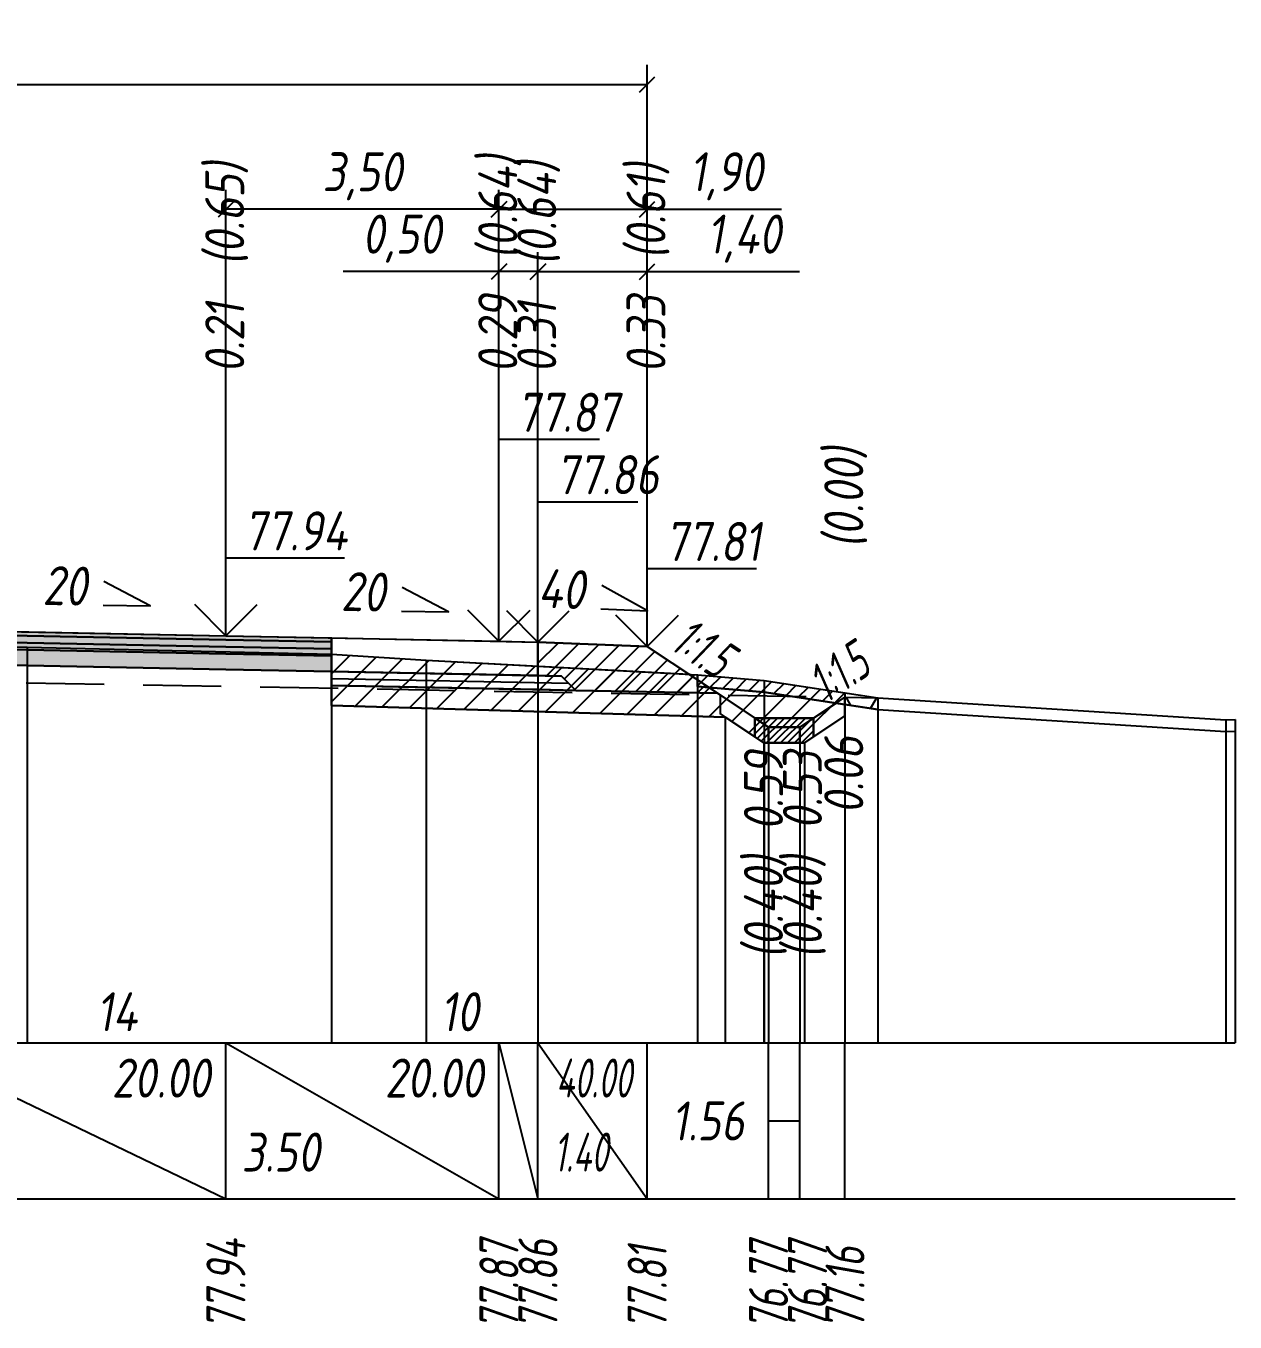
# Model space of a CAD drawing. Extents: x -717 to 1451, y -133302 to 233.
# Drawn here: x 162.7 to 240.2, y -30984.9 to -30901.8 of the extents above; entities that cross this region are included whole.
import ezdxf
from ezdxf.enums import TextEntityAlignment as Align

# ---------------------------------------------------------------- set-up
doc = ezdxf.new("R2010")
doc.units = 0
doc.linetypes.add('штриховая', pattern=[0.75, 0.5, -0.25])
for name, color, linetype in [('Интерполированный поперечник', 2, 'Continuous'), ('Код_514', 1, 'Continuous'), ('Контур_0', 7, 'Continuous'), ('Контур_2521', 7, 'Continuous'), ('Контур_2564', 7, 'Continuous'), ('Контур_2660', 7, 'Continuous'), ('Контур_2665', 7, 'Continuous'), ('Контур_400', 7, 'Continuous'), ('Контур_508', 7, 'Continuous'), ('Контур_512', 7, 'Continuous'), ('Контур_513', 7, 'Continuous'), ('Контур_818', 7, 'Continuous'), ('Красный поперечник', 1, 'Continuous'), ('Объём_2501', 7, 'Continuous'), ('Объём_2564', 7, 'Continuous'), ('Объём_2650', 7, 'Continuous'), ('Объём_2660', 7, 'Continuous'), ('Объём_2661', 7, 'Continuous'), ('Объём_2662', 7, 'Continuous'), ('Объём_2663', 7, 'Continuous'), ('Объём_2664', 7, 'Continuous'), ('Объём_2665', 7, 'Continuous'), ('Объём_2666', 7, 'Continuous'), ('Объём_2667', 7, 'Continuous'), ('Объём_2668', 7, 'Continuous'), ('Объём_2669', 7, 'Continuous'), ('Объём_2675', 7, 'Continuous'), ('Объём_2753', 7, 'Continuous'), ('Откосы', 7, 'Continuous'), ('Отметки покрытия', 7, 'Continuous'), ('Рабочие отметки', 7, 'Continuous'), ('Рабочие отметки доп.', 7, 'Continuous'), ('Слои выравнивания', 7, 'Continuous'), ('Таблица', 7, 'Continuous'), ('Уклоны проезжей части', 7, 'Continuous'), ('Черный поперечник', 3, 'Continuous')]:
    doc.layers.add(name, color=color, linetype=linetype)
for name, color, linetype, true_color in [('Контур_2540', 2, 'Continuous', 0xffff00), ('Контур_2560', 2, 'Continuous', 0xffff00), ('Контур_2561', 7, 'Continuous', 0xff8040), ('Контур_2562', 3, 'Continuous', 0x00ff00), ('Контур_2563', 7, 'Continuous', 0xff8000), ('Контур_2570', 7, 'Continuous', 0x80ff00), ('Контур_2583', 3, 'Continuous', 0x00ff00), ('Контур_2584', 3, 'Continuous', 0x00ff00), ('Контур_2725', 7, 'Continuous', 0x323232), ('Контур_2736', 4, 'Continuous', 0x00ffff), ('Контур_2737', 4, 'Continuous', 0x00ffff), ('Контур_2738', 4, 'Continuous', 0x00ffff), ('Контур_2739', 4, 'Continuous', 0x00ffff), ('Контур_2741', 4, 'Continuous', 0x00ffff), ('Контур_2742', 4, 'Continuous', 0x00ffff), ('Контур_2743', 4, 'Continuous', 0x00ffff), ('Контур_2744', 7, 'Continuous', 0xa4ffff), ('Контур_2745', 7, 'Continuous', 0xa4ffff), ('Контур_2747', 4, 'Continuous', 0x00ffff), ('Контур_2748', 4, 'Continuous', 0x00ffff), ('Контур_2749', 4, 'Continuous', 0x00ffff), ('Контур_2750', 4, 'Continuous', 0x00ffff), ('Контур_2751', 4, 'Continuous', 0x00ffff), ('Контур_2752', 4, 'Continuous', 0x00ffff), ('Контур_2760', 7, 'Continuous', 0x323232), ('Контур_2761', 7, 'Continuous', 0x323232), ('Контур_2762', 7, 'Continuous', 0x323232), ('Контур_2763', 7, 'Continuous', 0x323232), ('Контур_402', 7, 'Continuous', 0xff6464), ('Контур_703', 4, 'Continuous', 0x00ffff), ('Контур_705', 4, 'Continuous', 0x00ffff), ('Контур_707', 4, 'Continuous', 0x00ffff), ('Контур_720', 131, 'Continuous', 0xaaffff), ('Объём_2500', 7, 'Continuous', 0xc0c0c0), ('Объём_2520', 7, 'Continuous', 0x80ffff), ('Объём_2540', 2, 'Continuous', 0xffff00), ('Объём_2560', 2, 'Continuous', 0xffff00), ('Объём_2561', 7, 'Continuous', 0xff8040), ('Объём_2562', 3, 'Continuous', 0x00ff00), ('Объём_2563', 7, 'Continuous', 0xff8000), ('Объём_2570', 7, 'Continuous', 0x80ff00), ('Объём_2583', 3, 'Continuous', 0x00ff00), ('Объём_2584', 3, 'Continuous', 0x00ff00), ('Объём_2591', 3, 'Continuous', 0x00ff00), ('Объём_2595', 3, 'Continuous', 0x00ff00), ('Объём_2600', 7, 'Continuous', 0x808000), ('Объём_2620', 2, 'Continuous', 0xffff00), ('Объём_2746', 2, 'Continuous', 0xffff00)]:
    doc.layers.add(name, color=color, linetype=linetype, true_color=true_color)
doc.styles.get("Standard").update_dxf_attribs({"font": 'txt', "height": 2.5})
doc.styles.add('М', font='romand.shx', dxfattribs={"width": 0.8, "oblique": 10, "height": 2.5})
doc.dimstyles.new('ISO-25', dxfattribs={"dimtxt": 2.5, "dimasz": 2.5, "dimexe": 1.25, "dimexo": 0.625, "dimtad": 1, "dimtxsty": 'Standard', "dimcen": 2.5, "dimadec": 0, "dimazin": 0, "dimtfac": 1, "dimtmove": 0, "dimatfit": 3, "dimfxl": 1, "dimarcsym": 0})

# ---------------------------------------------------------------- blocks, each defined once
blk = doc.blocks.new('_Oblique')
at = {"color": 0, "linetype": 'ByBlock', "lineweight": -2}
blk.add_line((-0.5, -0.5), (0.5, 0.5), dxfattribs=at)
blk = doc.blocks.new('*D705')
at = {"color": 0, "lineweight": -2, "transparency": 16777216}
for p, q in [((195.481, -30940.734), (195.481, -30916.294)), ((202.481, -30941.014), (202.481, -30916.294)), ((195.481, -30917.544), (202.481, -30917.544)), ((202.481, -30917.544), (212.233, -30917.544))]:
    blk.add_line(p, q, dxfattribs=at)
at = {"layer": 'Defpoints', "color": 0, "transparency": 16777216}
for p in [(202.481, -30917.544), (195.481, -30941.359), (202.481, -30941.639)]:
    blk.add_point(p, dxfattribs=at)
at = {"color": 0, "lineweight": -2, "transparency": 16777216, "rotation": 180}
blk.add_blockref('_Oblique', (195.481, -30917.544), dxfattribs=at)
at = {"color": 0, "lineweight": -2, "transparency": 16777216}
blk.add_blockref('_Oblique', (202.481, -30917.544), dxfattribs=at)
at = {"color": 0, "transparency": 16777216, "insert": (208.693, -30915.431), "char_height": 2.5, "width": 8.75, "attachment_point": 5, "style": 'М'}
blk.add_mtext('1,40', dxfattribs=at)
blk = doc.blocks.new('*D707')
at = {"color": 0, "lineweight": -2, "transparency": 16777216}
for p, q in [((192.981, -30940.684), (192.981, -30916.294)), ((195.481, -30940.734), (195.481, -30916.294)), ((192.981, -30917.544), (182.991, -30917.544)), ((195.481, -30917.544), (192.981, -30917.544))]:
    blk.add_line(p, q, dxfattribs=at)
at = {"layer": 'Defpoints', "color": 0, "transparency": 16777216}
for p in [(195.481, -30917.544), (192.981, -30941.309), (195.481, -30941.359)]:
    blk.add_point(p, dxfattribs=at)
at = {"color": 0, "lineweight": -2, "transparency": 16777216, "rotation": 180}
blk.add_blockref('_Oblique', (192.981, -30917.544), dxfattribs=at)
at = {"color": 0, "lineweight": -2, "transparency": 16777216}
blk.add_blockref('_Oblique', (195.481, -30917.544), dxfattribs=at)
at = {"color": 0, "transparency": 16777216, "insert": (186.753, -30915.431), "char_height": 2.5, "width": 9.16667, "attachment_point": 5, "style": 'М'}
blk.add_mtext('0,50', dxfattribs=at)
blk = doc.blocks.new('*D709')
at = {"color": 0, "lineweight": -2, "transparency": 16777216}
for p, q in [((175.481, -30940.334), (175.481, -30912.294)), ((192.981, -30940.684), (192.981, -30912.294)), ((192.981, -30913.544), (175.481, -30913.544))]:
    blk.add_line(p, q, dxfattribs=at)
at = {"layer": 'Defpoints', "color": 0, "transparency": 16777216}
for p in [(175.481, -30913.544), (175.481, -30940.959), (192.981, -30941.309)]:
    blk.add_point(p, dxfattribs=at)
at = {"color": 0, "lineweight": -2, "transparency": 16777216, "rotation": 180}
blk.add_blockref('_Oblique', (175.481, -30913.544), dxfattribs=at)
at = {"color": 0, "lineweight": -2, "transparency": 16777216}
blk.add_blockref('_Oblique', (192.981, -30913.544), dxfattribs=at)
at = {"color": 0, "transparency": 16777216, "insert": (184.231, -30911.431), "char_height": 2.5, "width": 9.58333, "attachment_point": 5, "style": 'М'}
blk.add_mtext('3,50', dxfattribs=at)
blk = doc.blocks.new('*D710')
at = {"color": 0, "lineweight": -2, "transparency": 16777216}
for p, q in [((192.981, -30940.684), (192.981, -30912.294)), ((202.481, -30941.014), (202.481, -30912.294)), ((192.981, -30913.544), (202.481, -30913.544)), ((202.481, -30913.544), (211.086, -30913.544))]:
    blk.add_line(p, q, dxfattribs=at)
at = {"layer": 'Defpoints', "color": 0, "transparency": 16777216}
for p in [(192.981, -30913.544), (192.981, -30941.309), (202.481, -30941.639)]:
    blk.add_point(p, dxfattribs=at)
at = {"color": 0, "lineweight": -2, "transparency": 16777216, "rotation": 180}
blk.add_blockref('_Oblique', (192.981, -30913.544), dxfattribs=at)
at = {"color": 0, "lineweight": -2, "transparency": 16777216}
blk.add_blockref('_Oblique', (202.481, -30913.544), dxfattribs=at)
at = {"color": 0, "transparency": 16777216, "insert": (207.545, -30911.431), "char_height": 2.5, "width": 8.75, "attachment_point": 5, "style": 'М'}
blk.add_mtext('1,90', dxfattribs=at)
blk = doc.blocks.new('*D712')
at = {"color": 0, "lineweight": -2, "transparency": 16777216}
for p, q in [((106.981, -30941.014), (106.981, -30904.294)), ((202.481, -30941.014), (202.481, -30904.294)), ((106.981, -30905.544), (202.481, -30905.544))]:
    blk.add_line(p, q, dxfattribs=at)
at = {"layer": 'Defpoints', "color": 0, "transparency": 16777216}
for p in [(202.481, -30905.544), (106.981, -30941.639), (202.481, -30941.639)]:
    blk.add_point(p, dxfattribs=at)
at = {"color": 0, "lineweight": -2, "transparency": 16777216, "rotation": 180}
blk.add_blockref('_Oblique', (106.981, -30905.544), dxfattribs=at)
at = {"color": 0, "lineweight": -2, "transparency": 16777216}
blk.add_blockref('_Oblique', (202.481, -30905.544), dxfattribs=at)
at = {"color": 0, "transparency": 16777216, "insert": (154.731, -30903.431), "char_height": 2.5, "width": 10.41667, "attachment_point": 5, "style": 'М'}
blk.add_mtext('19,10', dxfattribs=at)

msp = doc.modelspace()

# ---------------------------------------------------------------- hatches: boundary and pattern name
at = {"layer": 'Объём_2563'}
h = msp.add_hatch(dxfattribs=at)
h.set_pattern_fill('ANSI31', color=256, scale=0.3)
h.paths.add_polyline_path([(197.9, -30944.395), (196.981, -30943.476), (195.481, -30943.446), (195.481, -30941.296), (202.481, -30941.576), (206.981, -30944.576)])
at = {"layer": 'Объём_2570'}
h = msp.add_hatch(dxfattribs=at)
h.set_pattern_fill('ANSI31', color=256, scale=0.2)
h.paths.add_polyline_path([(209.987, -30943.756), (215.159, -30944.546), (215.159, -30945.296), (209.987, -30944.506), (205.704, -30944.142), (205.704, -30943.392)])
at = {"layer": 'Объём_2600'}
h = msp.add_hatch(dxfattribs=at)
h.set_pattern_fill('ANSI31', color=6, scale=0.4)
h.paths.add_polyline_path([(188.312, -30942.462), (205.704, -30943.392), (205.704, -30944.142), (209.987, -30944.506), (215.159, -30945.296), (215.159, -30946.032), (213.148, -30947.372), (213.148, -30946.171), (209.373, -30946.171), (209.373, -30947.372), (207.485, -30946.114), (182.243, -30945.357), (182.243, -30942.08)])
h = msp.add_hatch(dxfattribs=at)
h.set_pattern_fill('HONEY', color=5, scale=0.3)
h.paths.add_polyline_path([(215.159, -30944.83), (217.259, -30944.867), (217.259, -30945.617), (215.159, -30945.296)])
at = {"layer": 'Объём_2620'}
h = msp.add_hatch(dxfattribs=at)
h.set_pattern_fill('ANSI31', color=2, scale=0.1)
h.paths.add_polyline_path([(209.373, -30946.171), (213.148, -30946.171), (213.148, -30947.372), (212.563, -30947.762), (209.958, -30947.762), (209.373, -30947.372)])
at = {"layer": 'Слои выравнивания'}
for color, points in [(2, [(154.731, -30940.481), (157.423, -30940.535), (162.732, -30940.641), (175.481, -30940.896), (182.243, -30941.032), (182.243, -30941.282), (175.481, -30941.146), (162.732, -30940.891), (157.423, -30940.785), (154.731, -30940.731)]), (3, [(154.731, -30940.731), (157.423, -30940.785), (162.732, -30940.891), (175.481, -30941.146), (182.243, -30941.282), (182.243, -30941.732), (175.481, -30941.596), (162.732, -30941.341), (157.423, -30941.235), (154.731, -30941.181)]), (4, [(154.731, -30941.181), (157.423, -30941.235), (162.732, -30941.341), (175.481, -30941.596), (182.243, -30941.732), (182.243, -30942.182), (175.481, -30942.046), (162.732, -30941.791), (157.423, -30941.685), (154.731, -30941.631)]), (5, [(154.731, -30941.631), (157.423, -30941.685), (162.732, -30941.791), (175.481, -30942.046), (182.243, -30942.182), (182.243, -30943.182), (175.481, -30943.046), (162.732, -30942.791), (157.423, -30942.685), (154.731, -30942.631)])]:
    msp.add_hatch(color=color, dxfattribs=at).paths.add_polyline_path(points)

# ---------------------------------------------------------------- linework, layer by layer
at = {"layer": 'Интерполированный поперечник', "linetype": 'штриховая', "ltscale": 10, "flags": 128}
msp.add_lwpolyline([(102.681, -30942.857), (217.259, -30944.867)], dxfattribs=at)
at = {"layer": 'Код_514'}
for p, q in [((154.731, -30967), (175.481, -30977)), ((175.481, -30977), (175.481, -30967)), ((175.481, -30967), (192.981, -30977)), ((192.981, -30977), (192.981, -30967)), ((192.981, -30967), (195.481, -30977)), ((195.481, -30977), (195.481, -30967)), ((195.481, -30967), (202.481, -30977)), ((202.481, -30977), (202.481, -30967)), ((210.26, -30977), (210.26, -30967)), ((212.26, -30977), (212.26, -30967)), ((215.159, -30977), (215.159, -30967)), ((210.26, -30972), (212.26, -30972))]:
    msp.add_line(p, q, dxfattribs=at)
at = {"layer": 'Контур_0', "flags": 128}
for points in [[(182.243, -30941.032), (195.481, -30941.296), (195.481, -30943.446), (182.243, -30943.182), (182.243, -30941.032), (182.243, -30941.032)], [(202.481, -30941.576), (207.151, -30944.689), (207.151, -30944.689), (207.151, -30944.689), (207.151, -30944.689), (207.151, -30944.689), (207.151, -30944.689), (207.151, -30944.689), (207.151, -30944.689), (207.151, -30944.689), (207.151, -30944.689), (207.151, -30944.689), (207.151, -30944.689), (207.151, -30944.689), (207.151, -30944.689), (210.26, -30946.762)], [(202.481, -30941.576), (207.151, -30944.689), (207.151, -30944.689), (207.151, -30944.689), (207.151, -30944.689), (207.151, -30944.689), (207.151, -30944.689), (207.151, -30944.689), (207.151, -30944.689), (207.151, -30944.689), (207.151, -30944.689), (207.151, -30944.689), (207.151, -30944.689), (207.151, -30944.689), (207.151, -30944.689), (210.26, -30946.762), (212.26, -30946.762), (215.159, -30944.83), (215.159, -30944.83), (215.159, -30944.83), (215.159, -30944.83), (215.159, -30944.83), (215.159, -30944.83), (215.159, -30944.83), (215.159, -30944.83), (215.159, -30944.83), (215.159, -30944.83), (215.159, -30944.83), (215.159, -30944.83), (215.159, -30944.83)], [(195.481, -30944.346), (182.243, -30944.082), (182.243, -30943.182), (196.981, -30943.476), (197.9, -30944.395), (195.481, -30944.346), (195.481, -30944.346)], [(195.481, -30943.446), (196.981, -30943.476), (197.9, -30944.395), (206.981, -30944.576)]]:
    msp.add_lwpolyline(points, dxfattribs=at)
at = {"layer": 'Контур_2521', "color": 250, "flags": 128}
msp.add_lwpolyline([(182.243, -30943.632), (197.441, -30943.936)], dxfattribs=at)
at = {"layer": 'Контур_2540', "flags": 128}
msp.add_lwpolyline([(192.981, -30944.296), (206.981, -30944.576), (207.151, -30944.689), (207.151, -30945.891), (207.485, -30946.114), (182.243, -30945.357), (182.243, -30944.082), (192.981, -30944.296), (192.981, -30944.296)], dxfattribs=at)
at = {"layer": 'Контур_2560', "flags": 128}
msp.add_lwpolyline([(195.481, -30941.296), (202.481, -30941.576), (202.481, -30941.576), (202.481, -30941.576)], dxfattribs=at)
at = {"layer": 'Контур_2561', "flags": 128}
msp.add_lwpolyline([(195.481, -30941.296), (195.481, -30941.296), (202.481, -30941.576), (202.481, -30941.576), (195.481, -30941.296)], dxfattribs=at)
at = {"layer": 'Контур_2562', "flags": 128}
msp.add_lwpolyline([(202.481, -30941.576), (202.481, -30941.576), (202.481, -30941.576), (202.481, -30941.576), (202.481, -30941.576)], dxfattribs=at)
at = {"layer": 'Контур_2563', "flags": 128}
msp.add_lwpolyline([(197.9, -30944.395), (196.981, -30943.476), (195.481, -30943.446), (195.481, -30941.296), (202.481, -30941.576), (206.981, -30944.576), (197.9, -30944.395), (197.9, -30944.395)], dxfattribs=at)
at = {"layer": 'Контур_2564', "flags": 128}
msp.add_lwpolyline([(195.481, -30941.296), (202.481, -30941.576)], dxfattribs=at)
at = {"layer": 'Контур_2570', "flags": 128}
msp.add_lwpolyline([(80, -30945.273), (80.464, -30945.266), (97.116, -30943.983), (102.681, -30943.607), (102.681, -30943.607), (102.741, -30943.573), (104.551, -30943.407), (104.551, -30942.657), (126.909, -30942.302), (132.732, -30941.99), (151.999, -30941.612), (154.731, -30941.552), (157.423, -30941.493), (162.732, -30941.622), (182.243, -30942.08), (188.312, -30942.462), (205.704, -30943.392), (205.704, -30944.142), (209.987, -30944.506), (217.259, -30945.617), (217.259, -30945.617), (239.572, -30947.037), (240.159, -30947.014)], dxfattribs=at)
at = {"layer": 'Контур_2583', "flags": 128}
for points in [[(210.26, -30946.762), (207.151, -30944.689), (207.151, -30945.891), (209.958, -30947.762), (210.26, -30947.762), (210.26, -30946.762)], [(215.159, -30946.032), (215.159, -30944.83), (212.26, -30946.762), (212.26, -30947.762), (212.563, -30947.762), (215.159, -30946.032)]]:
    msp.add_lwpolyline(points, dxfattribs=at)
at = {"layer": 'Контур_2584', "flags": 128}
msp.add_lwpolyline([(210.26, -30946.762), (210.26, -30947.762), (212.26, -30947.762), (212.26, -30946.762), (210.26, -30946.762)], dxfattribs=at)
at = {"layer": 'Контур_2660', "flags": 128}
msp.add_lwpolyline([(182.243, -30945.357), (207.485, -30946.114)], dxfattribs=at)
at = {"layer": 'Контур_2665', "flags": 128}
msp.add_lwpolyline([(202.481, -30941.576), (202.481, -30941.576)], dxfattribs=at)
at = {"layer": 'Контур_2725', "flags": 128}
msp.add_lwpolyline([(132.732, -30943.071), (133.981, -30943.046), (151.999, -30942.686), (154.731, -30942.631), (157.423, -30942.685), (162.732, -30942.791), (175.481, -30943.046), (182.243, -30943.182)], dxfattribs=at)
at = {"layer": 'Контур_2736', "flags": 128}
for points in [[(202.481, -30941.576), (207.151, -30944.689)], [(207.151, -30944.689), (210.26, -30946.762)]]:
    msp.add_lwpolyline(points, dxfattribs=at)
at = {"layer": 'Контур_2737', "flags": 128}
msp.add_lwpolyline([(207.151, -30944.689), (207.151, -30944.689)], dxfattribs=at)
at = {"layer": 'Контур_2738', "flags": 128}
msp.add_lwpolyline([(207.151, -30944.689), (207.151, -30944.689)], dxfattribs=at)
at = {"layer": 'Контур_2739', "flags": 128}
msp.add_lwpolyline([(207.151, -30944.689), (207.151, -30944.689)], dxfattribs=at)
at = {"layer": 'Контур_2741', "flags": 128}
msp.add_lwpolyline([(215.159, -30944.83), (215.159, -30944.83)], dxfattribs=at)
at = {"layer": 'Контур_2742', "flags": 128}
msp.add_lwpolyline([(215.159, -30944.83), (215.159, -30944.83)], dxfattribs=at)
at = {"layer": 'Контур_2743', "flags": 128}
msp.add_lwpolyline([(215.159, -30944.83), (215.159, -30944.83)], dxfattribs=at)
at = {"layer": 'Контур_2744', "flags": 128}
msp.add_lwpolyline([(215.159, -30944.83), (215.159, -30944.83)], dxfattribs=at)
msp.add_lwpolyline([(215.159, -30944.83), (215.159, -30944.83)], dxfattribs=at)
msp.add_lwpolyline([(215.159, -30944.83), (215.159, -30944.83)], dxfattribs=at)
msp.add_lwpolyline([(215.159, -30944.83), (215.159, -30944.83)], dxfattribs=at)
msp.add_lwpolyline([(215.159, -30944.83), (215.159, -30944.83)], dxfattribs=at)
msp.add_lwpolyline([(215.159, -30944.83), (215.159, -30944.83)], dxfattribs=at)
at = {"layer": 'Контур_2745', "flags": 128}
msp.add_lwpolyline([(207.151, -30944.689), (207.151, -30944.689)], dxfattribs=at)
msp.add_lwpolyline([(207.151, -30944.689), (207.151, -30944.689)], dxfattribs=at)
msp.add_lwpolyline([(207.151, -30944.689), (207.151, -30944.689)], dxfattribs=at)
msp.add_lwpolyline([(207.151, -30944.689), (207.151, -30944.689)], dxfattribs=at)
msp.add_lwpolyline([(207.151, -30944.689), (207.151, -30944.689)], dxfattribs=at)
msp.add_lwpolyline([(207.151, -30944.689), (207.151, -30944.689)], dxfattribs=at)
at = {"layer": 'Контур_2747', "flags": 128}
msp.add_lwpolyline([(207.151, -30944.689), (207.151, -30944.689)], dxfattribs=at)
at = {"layer": 'Контур_2748', "flags": 128}
msp.add_lwpolyline([(207.151, -30944.689), (207.151, -30944.689)], dxfattribs=at)
at = {"layer": 'Контур_2749', "flags": 128}
msp.add_lwpolyline([(207.151, -30944.689), (207.151, -30944.689)], dxfattribs=at)
at = {"layer": 'Контур_2750', "flags": 128}
msp.add_lwpolyline([(215.159, -30944.83), (215.159, -30944.83)], dxfattribs=at)
at = {"layer": 'Контур_2751', "flags": 128}
msp.add_lwpolyline([(215.159, -30944.83), (215.159, -30944.83)], dxfattribs=at)
at = {"layer": 'Контур_2752', "flags": 128}
msp.add_lwpolyline([(215.159, -30944.83), (215.159, -30944.83)], dxfattribs=at)
at = {"layer": 'Контур_2760', "flags": 128}
msp.add_lwpolyline([(132.732, -30940.921), (133.981, -30940.896), (151.999, -30940.536), (154.731, -30940.481), (157.423, -30940.535), (162.732, -30940.641), (175.481, -30940.896), (182.243, -30941.032)], dxfattribs=at)
at = {"layer": 'Контур_2761', "flags": 128}
msp.add_lwpolyline([(132.732, -30941.171), (133.981, -30941.146), (151.999, -30940.786), (154.731, -30940.731), (157.423, -30940.785), (162.732, -30940.891), (175.481, -30941.146), (182.243, -30941.282)], dxfattribs=at)
at = {"layer": 'Контур_2762', "flags": 128}
msp.add_lwpolyline([(132.732, -30941.621), (133.981, -30941.596), (151.999, -30941.236), (154.731, -30941.181), (157.423, -30941.235), (162.732, -30941.341), (175.481, -30941.596), (182.243, -30941.732)], dxfattribs=at)
at = {"layer": 'Контур_2763', "flags": 128}
msp.add_lwpolyline([(132.732, -30942.071), (133.981, -30942.046), (151.999, -30941.686), (154.731, -30941.631), (157.423, -30941.685), (162.732, -30941.791), (175.481, -30942.046), (182.243, -30942.182)], dxfattribs=at)
at = {"layer": 'Контур_400', "flags": 128}
msp.add_lwpolyline([(154.731, -30940.481), (175.481, -30940.896), (192.981, -30941.246), (192.981, -30941.246), (192.981, -30941.246), (192.981, -30941.246), (192.981, -30941.246), (192.981, -30941.246), (195.481, -30941.296)], dxfattribs=at)
at = {"layer": 'Контур_402', "flags": 128}
msp.add_lwpolyline([(104.54, -30946.037), (132.732, -30945.191), (132.732, -30943.071), (154.731, -30942.631), (182.243, -30943.182), (182.243, -30945.357), (207.485, -30946.114)], dxfattribs=at)
at = {"layer": 'Контур_508', "flags": 128}
msp.add_lwpolyline([(104, -30947), (104.54, -30946.037), (132.732, -30945.191), (132.732, -30943.071), (154.731, -30942.631), (182.243, -30943.182), (182.243, -30945.357), (207.485, -30946.114), (209.958, -30947.762), (210.26, -30947.762), (212.26, -30947.762), (212.563, -30947.762), (215.159, -30946.032)], dxfattribs=at)
at = {"layer": 'Контур_512', "flags": 128}
msp.add_lwpolyline([(182.243, -30945.357), (207.485, -30946.114), (209.958, -30947.762), (210.26, -30947.762), (212.26, -30947.762), (212.563, -30947.762), (215.159, -30946.032)], dxfattribs=at)
at = {"layer": 'Контур_513', "flags": 128}
msp.add_lwpolyline([(104, -30947), (104.54, -30946.037), (132.732, -30945.191), (132.732, -30943.071), (154.731, -30942.631), (182.243, -30943.182), (182.243, -30945.357), (207.485, -30946.114), (209.958, -30947.762), (210.26, -30947.762), (212.26, -30947.762), (212.563, -30947.762), (215.159, -30946.032)], dxfattribs=at)
at = {"layer": 'Контур_703', "flags": 128}
msp.add_lwpolyline([(202.481, -30941.576), (207.151, -30944.689)], dxfattribs=at)
at = {"layer": 'Контур_705', "flags": 128}
msp.add_lwpolyline([(207.151, -30944.689), (207.151, -30944.689)], dxfattribs=at)
at = {"layer": 'Контур_707', "flags": 128}
msp.add_lwpolyline([(212.26, -30946.762), (215.159, -30944.83)], dxfattribs=at)
at = {"layer": 'Контур_720', "flags": 128}
msp.add_lwpolyline([(210.26, -30946.762), (212.26, -30946.762)], dxfattribs=at)
at = {"layer": 'Контур_818', "flags": 128}
msp.add_lwpolyline([(105, -30942.65), (126.909, -30942.302), (132.732, -30941.99), (151.999, -30941.612), (154.731, -30941.552), (157.423, -30941.493), (162.732, -30941.622), (182.243, -30942.08), (188.312, -30942.462), (205.704, -30943.392), (205.704, -30944.142), (209.987, -30944.506), (215.159, -30945.296)], dxfattribs=at)
at = {"layer": 'Красный поперечник'}
for p, q in [((154.731, -30940.481), (175.481, -30940.896)), ((175.481, -30940.896), (192.981, -30941.246)), ((192.981, -30941.246), (195.481, -30941.296)), ((195.481, -30941.296), (202.481, -30941.576)), ((202.481, -30941.576), (210.26, -30946.762)), ((182.243, -30945.357), (182.243, -30967)), ((212.26, -30946.762), (215.159, -30944.83)), ((207.485, -30946.114), (207.485, -30967)), ((215.159, -30946.032), (215.159, -30967)), ((210.26, -30946.762), (212.26, -30946.762)), ((209.958, -30947.762), (209.958, -30967)), ((210.26, -30947.762), (210.26, -30967)), ((212.26, -30947.762), (212.26, -30967)), ((212.563, -30947.762), (212.563, -30967))]:
    msp.add_line(p, q, dxfattribs=at)
at = {"layer": 'Объём_2500', "flags": 128}
msp.add_lwpolyline([(182.243, -30941.032), (195.481, -30941.296), (195.481, -30943.446), (182.243, -30943.182), (182.243, -30941.032), (182.243, -30941.032)], dxfattribs=at)
at = {"layer": 'Объём_2501', "flags": 128}
msp.add_lwpolyline([(154.731, -30940.481), (175.481, -30940.896), (192.981, -30941.246), (192.981, -30941.246), (192.981, -30941.246), (192.981, -30941.246), (192.981, -30941.246), (192.981, -30941.246), (195.481, -30941.296)], dxfattribs=at)
at = {"layer": 'Объём_2520', "color": 250, "flags": 128}
msp.add_lwpolyline([(195.481, -30944.346), (182.243, -30944.082), (182.243, -30943.182), (196.981, -30943.476), (197.9, -30944.395), (195.481, -30944.346), (195.481, -30944.346)], dxfattribs=at)
at = {"layer": 'Объём_2540', "flags": 128}
msp.add_lwpolyline([(192.981, -30944.296), (206.981, -30944.576), (207.151, -30944.689), (207.151, -30945.891), (207.485, -30946.114), (182.243, -30945.357), (182.243, -30944.082), (192.981, -30944.296), (192.981, -30944.296)], dxfattribs=at)
at = {"layer": 'Объём_2560', "flags": 128}
msp.add_lwpolyline([(195.481, -30941.296), (202.481, -30941.576), (202.481, -30941.576), (202.481, -30941.576)], dxfattribs=at)
at = {"layer": 'Объём_2561', "flags": 128}
msp.add_lwpolyline([(195.481, -30941.296), (195.481, -30941.296), (202.481, -30941.576), (202.481, -30941.576), (195.481, -30941.296)], dxfattribs=at)
at = {"layer": 'Объём_2562', "flags": 128}
msp.add_lwpolyline([(202.481, -30941.576), (202.481, -30941.576), (202.481, -30941.576), (202.481, -30941.576), (202.481, -30941.576)], dxfattribs=at)
at = {"layer": 'Объём_2563', "color": 250, "flags": 128}
msp.add_lwpolyline([(197.9, -30944.395), (196.981, -30943.476), (195.481, -30943.446), (195.481, -30941.296), (202.481, -30941.576), (206.981, -30944.576), (197.9, -30944.395), (197.9, -30944.395)], dxfattribs=at)
at = {"layer": 'Объём_2564', "flags": 128}
msp.add_lwpolyline([(195.481, -30941.296), (202.481, -30941.576)], dxfattribs=at)
at = {"layer": 'Объём_2570', "flags": 128}
msp.add_lwpolyline([(209.987, -30943.756), (215.159, -30944.546), (215.159, -30945.296), (209.987, -30944.506), (205.704, -30944.142), (205.704, -30943.392), (209.987, -30943.756), (209.987, -30943.756)], dxfattribs=at)
at = {"layer": 'Объём_2583', "flags": 128}
for points in [[(210.26, -30946.762), (207.151, -30944.689), (207.151, -30945.891), (209.958, -30947.762), (210.26, -30947.762), (210.26, -30946.762)], [(215.159, -30946.032), (215.159, -30944.83), (212.26, -30946.762), (212.26, -30947.762), (212.563, -30947.762), (215.159, -30946.032)]]:
    msp.add_lwpolyline(points, dxfattribs=at)
at = {"layer": 'Объём_2584', "flags": 128}
msp.add_lwpolyline([(210.26, -30946.762), (210.26, -30947.762), (212.26, -30947.762), (212.26, -30946.762), (210.26, -30946.762)], dxfattribs=at)
at = {"layer": 'Объём_2591', "flags": 128}
for points in [[(207.151, -30944.689), (210.26, -30946.762)], [(212.26, -30946.762), (215.159, -30944.83)]]:
    msp.add_lwpolyline(points, dxfattribs=at)
at = {"layer": 'Объём_2595', "flags": 128}
msp.add_lwpolyline([(210.26, -30946.762), (212.26, -30946.762)], dxfattribs=at)
at = {"layer": 'Объём_2600', "color": 5, "flags": 128}
msp.add_lwpolyline([(215.159, -30944.83), (217.259, -30944.867), (217.259, -30945.617), (215.159, -30945.296), (215.159, -30944.83), (215.159, -30944.83)], dxfattribs=at)
at = {"layer": 'Объём_2620', "flags": 128}
msp.add_lwpolyline([(209.373, -30946.171), (213.148, -30946.171), (213.148, -30947.372), (212.563, -30947.762), (209.958, -30947.762), (209.373, -30947.372), (209.373, -30946.171), (209.373, -30946.171)], dxfattribs=at)
at = {"layer": 'Объём_2650', "color": 6, "flags": 128}
msp.add_lwpolyline([(188.312, -30942.462), (205.704, -30943.392), (205.704, -30944.142), (209.987, -30944.506), (215.159, -30945.296), (215.159, -30946.032), (213.148, -30947.372), (213.148, -30946.171), (209.373, -30946.171), (209.373, -30947.372), (207.485, -30946.114), (182.243, -30945.357), (182.243, -30942.08), (188.312, -30942.462), (188.312, -30942.462)], dxfattribs=at)
at = {"layer": 'Объём_2660', "flags": 128}
msp.add_lwpolyline([(182.243, -30945.357), (207.485, -30946.114)], dxfattribs=at)
at = {"layer": 'Объём_2661', "flags": 128}
msp.add_lwpolyline([(202.481, -30941.576), (207.151, -30944.689), (209.373, -30946.171)], dxfattribs=at)
at = {"layer": 'Объём_2662', "flags": 128}
msp.add_lwpolyline([(213.148, -30946.171), (215.159, -30944.83)], dxfattribs=at)
at = {"layer": 'Объём_2663', "flags": 128}
for points in [[(209.373, -30946.171), (210.26, -30946.762)], [(212.26, -30946.762), (213.148, -30946.171)]]:
    msp.add_lwpolyline(points, dxfattribs=at)
at = {"layer": 'Объём_2664', "flags": 128}
msp.add_lwpolyline([(210.26, -30946.762), (212.26, -30946.762)], dxfattribs=at)
at = {"layer": 'Объём_2665', "flags": 128}
msp.add_lwpolyline([(202.481, -30941.576), (202.481, -30941.576)], dxfattribs=at)
at = {"layer": 'Объём_2666', "flags": 128}
for points in [[(202.481, -30941.576), (207.151, -30944.689)], [(207.151, -30944.689), (209.373, -30946.171)]]:
    msp.add_lwpolyline(points, dxfattribs=at)
at = {"layer": 'Объём_2667', "flags": 128}
for points in [[(207.151, -30944.689), (207.151, -30944.689)], [(215.159, -30944.83), (215.159, -30944.83)]]:
    msp.add_lwpolyline(points, dxfattribs=at)
at = {"layer": 'Объём_2668', "flags": 128}
for points in [[(207.151, -30944.689), (207.151, -30944.689)], [(215.159, -30944.83), (215.159, -30944.83)]]:
    msp.add_lwpolyline(points, dxfattribs=at)
at = {"layer": 'Объём_2669', "flags": 128}
for points in [[(207.151, -30944.689), (207.151, -30944.689)], [(215.159, -30944.83), (215.159, -30944.83)]]:
    msp.add_lwpolyline(points, dxfattribs=at)
at = {"layer": 'Объём_2675', "flags": 128}
for points in [[(207.151, -30944.689), (207.151, -30944.689)], [(207.151, -30944.689), (207.151, -30944.689)], [(207.151, -30944.689), (207.151, -30944.689)], [(207.151, -30944.689), (207.151, -30944.689)], [(207.151, -30944.689), (207.151, -30944.689)], [(207.151, -30944.689), (207.151, -30944.689)], [(215.159, -30944.83), (215.159, -30944.83)], [(215.159, -30944.83), (215.159, -30944.83)], [(215.159, -30944.83), (215.159, -30944.83)], [(215.159, -30944.83), (215.159, -30944.83)], [(215.159, -30944.83), (215.159, -30944.83)], [(215.159, -30944.83), (215.159, -30944.83)]]:
    msp.add_lwpolyline(points, dxfattribs=at)
at = {"layer": 'Объём_2746', "flags": 128}
msp.add_lwpolyline([(215.159, -30946.032), (212.563, -30947.762), (209.958, -30947.762), (207.485, -30946.114), (182.243, -30945.357), (182.243, -30942.08), (188.312, -30942.462), (205.162, -30943.363), (205.704, -30943.725), (205.704, -30944.142), (206.422, -30944.203), (210.26, -30946.762), (212.26, -30946.762), (214.59, -30945.209), (215.159, -30945.296), (215.159, -30946.032), (215.159, -30946.032)], dxfattribs=at)
at = {"layer": 'Объём_2753', "flags": 128}
msp.add_lwpolyline([(182.243, -30941.032), (182.243, -30941.032)], dxfattribs=at)
at = {"layer": 'Откосы', "color": 1, "flags": 128}
for points in [[(167.62, -30938.922), (170.619, -30938.982), (167.65, -30937.422)], [(186.745, -30939.305), (189.744, -30939.365), (186.775, -30937.805)], [(199.51, -30939.175), (202.508, -30939.295), (199.57, -30937.676)]]:
    msp.add_lwpolyline(points, dxfattribs=at)
at = {"layer": 'Отметки покрытия', "color": 1}
for p, q in [((192.981, -30941.246), (192.981, -30928.296)), ((192.981, -30928.296), (199.431, -30928.296)), ((195.481, -30941.296), (195.481, -30932.296)), ((195.481, -30932.296), (201.881, -30932.296)), ((175.481, -30940.896), (175.481, -30935.896)), ((175.481, -30935.896), (183.081, -30935.896)), ((202.481, -30941.576), (202.481, -30936.576)), ((202.481, -30936.576), (209.481, -30936.576)), ((175.481, -30940.896), (173.481, -30938.896)), ((175.481, -30940.896), (177.481, -30938.896)), ((192.981, -30941.246), (190.981, -30939.246)), ((192.981, -30941.246), (194.981, -30939.246)), ((195.481, -30941.296), (193.481, -30939.296)), ((195.481, -30941.296), (197.481, -30939.296)), ((202.481, -30941.576), (200.481, -30939.576)), ((202.481, -30941.576), (204.481, -30939.576))]:
    msp.add_line(p, q, dxfattribs=at)
at = {"layer": 'Слои выравнивания'}
for p, q in [((182.243, -30941.032), (182.243, -30967)), ((195.481, -30941.296), (195.481, -30967))]:
    msp.add_line(p, q, dxfattribs=at)
at = {"layer": 'Слои выравнивания', "color": 2, "flags": 128}
msp.add_lwpolyline([(154.731, -30940.481), (157.423, -30940.535), (162.732, -30940.641), (175.481, -30940.896), (182.243, -30941.032), (182.243, -30941.282), (175.481, -30941.146), (162.732, -30940.891), (157.423, -30940.785), (154.731, -30940.731)], close=True, dxfattribs=at)
at = {"layer": 'Слои выравнивания', "color": 3, "flags": 128}
msp.add_lwpolyline([(154.731, -30940.731), (157.423, -30940.785), (162.732, -30940.891), (175.481, -30941.146), (182.243, -30941.282), (182.243, -30941.732), (175.481, -30941.596), (162.732, -30941.341), (157.423, -30941.235), (154.731, -30941.181)], close=True, dxfattribs=at)
at = {"layer": 'Слои выравнивания', "color": 4, "flags": 128}
msp.add_lwpolyline([(154.731, -30941.181), (157.423, -30941.235), (162.732, -30941.341), (175.481, -30941.596), (182.243, -30941.732), (182.243, -30942.182), (175.481, -30942.046), (162.732, -30941.791), (157.423, -30941.685), (154.731, -30941.631)], close=True, dxfattribs=at)
at = {"layer": 'Слои выравнивания', "color": 5, "flags": 128}
msp.add_lwpolyline([(154.731, -30941.631), (157.423, -30941.685), (162.732, -30941.791), (175.481, -30942.046), (182.243, -30942.182), (182.243, -30943.182), (175.481, -30943.046), (162.732, -30942.791), (157.423, -30942.685), (154.731, -30942.631)], close=True, dxfattribs=at)
at = {"layer": 'Таблица'}
for p, q in [((80, -30967), (240.159, -30967)), ((80, -30977), (240.159, -30977))]:
    msp.add_line(p, q, dxfattribs=at)
at = {"layer": 'Черный поперечник', "color": 7}
for p, q in [((162.732, -30941.622), (162.732, -30967)), ((182.243, -30942.08), (182.243, -30967)), ((188.312, -30942.462), (188.312, -30967)), ((205.704, -30943.392), (205.704, -30967)), ((209.987, -30943.756), (209.987, -30967)), ((217.259, -30944.867), (217.259, -30967)), ((239.572, -30946.287), (239.572, -30967)), ((240.159, -30946.264), (240.159, -30967))]:
    msp.add_line(p, q, dxfattribs=at)
at = {"layer": 'Черный поперечник', "flags": 128}
msp.add_lwpolyline([(80, -30944.523), (80.464, -30944.516), (97.116, -30943.233), (102.681, -30942.857), (102.741, -30942.823), (104.551, -30942.657), (126.909, -30942.302), (132.732, -30941.99), (151.999, -30941.612), (154.731, -30941.552), (157.423, -30941.493), (162.732, -30941.622), (182.243, -30942.08), (188.312, -30942.462), (205.704, -30943.392), (209.987, -30943.756), (217.259, -30944.867), (239.572, -30946.287), (240.159, -30946.264)], dxfattribs=at)

# ---------------------------------------------------------------- texts
at = {"layer": 'Код_514', "style": 'М', "oblique": 10}
for s, width, p in [('20.00', 0.8, (174.481, -30968)), ('20.00', 0.8, (191.981, -30968)), ('40.00', 0.6, (201.481, -30968))]:
    msp.add_text(s, height=2.5, dxfattribs=dict(at, width=width)).set_placement(p, align=Align.TOP_RIGHT)
at = {"layer": 'Код_514', "style": 'М', "oblique": 10, "width": 0.8}
msp.add_text('1.56', height=2.5, dxfattribs=at).set_placement((206.371, -30972), align=Align.MIDDLE_CENTER)
at = {"layer": 'Код_514', "style": 'М', "oblique": 10}
for s, width, p in [('3.50', 0.8, (176.481, -30976)), ('1.40', 0.6, (196.481, -30976))]:
    msp.add_text(s, height=2.5, dxfattribs=dict(at, width=width)).set_placement(p, align=Align.BOTTOM_LEFT)
at = {"layer": 'Код_514', "style": 'М', "oblique": 10, "width": 0.7}
for s, p in [('77.87', (192.981, -30985.382)), ('76.77', (210.26, -30985.382)), ('76.77', (212.76, -30985.382)), ('77.94', (175.481, -30985.382)), ('77.86', (195.481, -30985.382)), ('77.81', (202.481, -30985.382)), ('77.16', (215.159, -30985.382))]:
    msp.add_text(s, height=2.5, rotation=90, dxfattribs=at).set_placement(p, align=Align.MIDDLE_LEFT)
at = {"layer": 'Отметки покрытия', "color": 1, "style": 'М', "oblique": 10, "width": 0.8}
for s, p in [('77.87', (194.122, -30928.565)), ('77.86', (196.622, -30932.565)), ('77.94', (176.622, -30936.165)), ('77.81', (203.622, -30936.845))]:
    msp.add_text(s, height=2.5, dxfattribs=at).set_placement(p, align=Align.BOTTOM_LEFT)
at = {"layer": 'Рабочие отметки', "color": 1, "style": 'М', "oblique": 10, "width": 0.8}
for s, p in [('0.21', (175.403, -30924.046)), ('0.29', (192.903, -30924.046)), ('0.31', (195.403, -30924.046)), ('0.33', (202.403, -30924.046))]:
    msp.add_text(s, height=2.5, rotation=90, dxfattribs=at).set_placement(p, align=Align.MIDDLE_LEFT)
for s, p in [('0.06', (215.081, -30947.336)), ('0.59', (209.932, -30948.289)), ('0.53', (212.432, -30948.289))]:
    msp.add_text(s, height=2.5, rotation=90, dxfattribs=at).set_placement(p, align=Align.MIDDLE_RIGHT)
at = {"layer": 'Рабочие отметки доп.', "color": 1, "style": 'М', "oblique": 10, "width": 0.8}
for s, p in [('(0.65)', (175.403, -30917.146)), ('(0.64)', (192.903, -30916.746)), ('(0.64)', (195.403, -30917.146)), ('(0.61)', (202.403, -30916.746)), ('(0.00)', (215.081, -30935.261))]:
    msp.add_text(s, height=2.5, rotation=90, dxfattribs=at).set_placement(p, align=Align.MIDDLE_LEFT)
for p in [(209.932, -30954.993), (212.432, -30954.993)]:
    msp.add_text('(0.40)', height=2.5, rotation=90, dxfattribs=at).set_placement(p, align=Align.MIDDLE_RIGHT)
at = {"layer": 'Слои выравнивания', "style": 'М', "oblique": 10, "width": 0.8}
for s, p in [('14', (168.487, -30967)), ('10', (190.457, -30967))]:
    msp.add_text(s, height=2.5, dxfattribs=at).set_placement(p, align=Align.BOTTOM_CENTER)
at = {"layer": 'Уклоны проезжей части', "color": 1, "style": 'М', "oblique": 10}
for s, rotation, width, p in [('20', 358.85423, 0.8, (165.126, -30939.689)), ('20', 358.85423, 0.8, (184.251, -30940.072)), ('40', 357.70938, 0.8, (196.918, -30939.891)), ('1:1.5', 326.30994, 0.6, (204.965, -30943.337)), ('1:1.5', 33.69007, 0.6, (215.883, -30944.879))]:
    msp.add_text(s, height=2.5, rotation=rotation, dxfattribs=dict(at, width=width)).set_placement(p, align=Align.BOTTOM_CENTER)

# ---------------------------------------------------------------- dimensions: what is measured, and where the dimension line sits
at = {"color": 5}
dim = msp.add_linear_dim(base=(202.481, -30905.544), p1=(106.981, -30941.639), p2=(202.481, -30941.639), angle=180, dimstyle='ISO-25', override={"dimasz": 1, "dimlfac": 0.2, "dimzin": 0, "dimtxsty": 'М', "dimblk1": 'Oblique', "dimblk2": 'Oblique', "dimsah": 1}, dxfattribs=at)
dim.commit()
dim.dimension.update_dxf_attribs({"geometry": '*D712', "text_midpoint": (154.731, -30903.431)})
dim = msp.add_linear_dim(base=(175.481, -30913.544), p1=(192.981, -30941.309), p2=(175.481, -30940.959), dimstyle='ISO-25', override={"dimasz": 1, "dimlfac": 0.2, "dimzin": 0, "dimtxsty": 'М', "dimblk1": 'Oblique', "dimblk2": 'Oblique', "dimsah": 1}, dxfattribs=at)
dim.commit()
dim.dimension.update_dxf_attribs({"geometry": '*D709', "text_midpoint": (184.231, -30911.431)})
dim = msp.add_linear_dim(base=(192.981, -30913.544), p1=(202.481, -30941.639), p2=(192.981, -30941.309), dimstyle='ISO-25', override={"dimasz": 1, "dimlfac": 0.2, "dimzin": 0, "dimtxsty": 'М', "dimblk1": 'Oblique', "dimblk2": 'Oblique', "dimsah": 1}, dxfattribs=at)
dim.commit()
dim.dimension.update_dxf_attribs({"geometry": '*D710', "text_midpoint": (207.545, -30913.544), "dimtype": 160})
for base, p1, p2, picture, middle in [((195.481, -30917.544), (192.981, -30941.309), (195.481, -30941.359), '*D707', (186.753, -30917.544)), ((202.481, -30917.544), (195.481, -30941.359), (202.481, -30941.639), '*D705', (208.693, -30917.544))]:
    dim = msp.add_linear_dim(base=base, p1=p1, p2=p2, angle=180, dimstyle='ISO-25', override={"dimasz": 1, "dimlfac": 0.2, "dimzin": 0, "dimtxsty": 'М', "dimblk1": 'Oblique', "dimblk2": 'Oblique', "dimsah": 1}, dxfattribs=at)
    dim.commit()
    dim.dimension.update_dxf_attribs({"geometry": picture, "text_midpoint": middle, "dimtype": 160})

doc.saveas('drawing.dxf')
